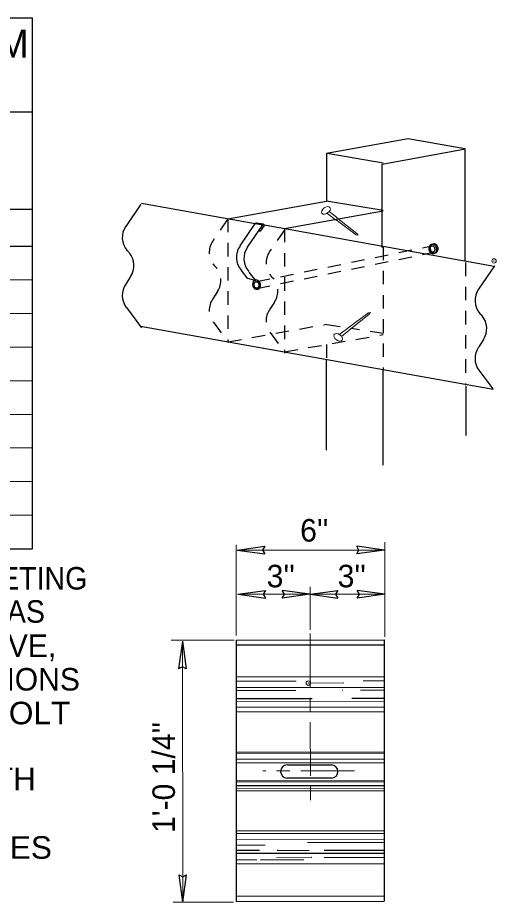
# Model space of a CAD drawing. Extents: x -13 to 934, y -9 to 295.
# Drawn here: x 711.3 to 738.6, y 104.9 to 155.3 of the extents above; entities that cross this region are included whole.
import ezdxf

# ---------------------------------------------------------------- set-up
doc = ezdxf.new("R2010")
doc.units = 0
doc.header["$LTSCALE"] = 0.51
doc.header["$PDMODE"] = 32
doc.header["$PDSIZE"] = 0.255
for name, pattern in [('LONG_DASH_SHORT_DASH', [9.9, 6, -1.2, 1.5, -1.2]), ('LONG_DASHED', [7.5, 6, -1.5]), ('SHORT_DASHED', [2.7, 1.5, -1.2])]:
    doc.linetypes.add(name, pattern=pattern)
doc.layers.add('1', color=7, linetype='Continuous', lineweight=13)

msp = doc.modelspace()

# ---------------------------------------------------------------- linework, layer by layer
at = {"layer": '1', "lineweight": 25}
for p, q in [((677.2017, 155.254), (712.197, 155.254)), ((712.197, 124.9899), (712.197, 155.254)), ((677.2017, 149.8945), (712.197, 149.8945)), ((736.8272, 147.7806), (733.6021, 148.3587)), ((736.8466, 141.4078), (736.8466, 147.7728)), ((732.1731, 146.9609), (728.9856, 147.5258)), ((718.4061, 144.685), (724.8887, 143.5256)), ((723.3265, 143.799), (728.9482, 144.8034)), ((732.1731, 144.2759), (728.9482, 144.8042)), ((686.4621, 144.3392), (712.197, 144.3392)), ((718.3687, 144.6304), (717.503, 143.3635)), ((732.1731, 144.2385), (726.5515, 143.2217)), ((724.0215, 142.2556), (724.8997, 143.5419)), ((725.3079, 143.4578), (724.4313, 142.1745)), ((725.364, 143.4835), (724.9456, 143.5559)), ((738.5095, 141.0889), (725.3048, 143.4515)), ((677.2017, 142.24), (712.1972, 142.24)), ((717.577, 141.9828), (717.7033, 141.8698)), ((738.5267, 141.1137), (737.6103, 139.7867)), ((724.0807, 140.86), (724.4087, 140.4385)), ((724.517, 140.765), (724.8965, 140.2757)), ((717.7788, 140.5016), (717.5154, 140.0754)), ((724.3947, 140.4385), (724.8965, 140.2757)), ((717.5397, 138.7447), (718.3943, 137.5899)), ((737.6867, 138.3943), (737.8122, 138.2813)), ((738.4483, 134.0762), (718.3359, 137.6686)), ((737.8877, 136.9124), (737.6236, 136.4979)), ((728.9482, 130.6086), (728.9482, 135.7549)), ((732.1731, 129.7678), (732.1731, 135.1908)), ((737.6361, 135.1686), (738.4246, 134.1082)), ((736.9066, 131.4493), (736.9066, 134.2636)), ((677.2017, 124.9899), (712.197, 124.9899)), ((723.8528, 124.9235), (725.4266, 125.1399)), ((732.2457, 124.9251), (730.6718, 125.1414)), ((723.8528, 124.9235), (725.4266, 124.7072)), ((732.2457, 124.9251), (730.6718, 124.7087)), ((723.8913, 122.4056), (725.4651, 122.622)), ((727.9999, 122.4072), (726.4261, 122.6235)), ((728.013, 122.4056), (729.5869, 122.622)), ((732.2765, 122.4072), (730.7026, 122.6235)), ((723.8913, 122.4056), (725.4651, 122.1893)), ((727.9999, 122.4072), (726.4261, 122.1908)), ((728.013, 122.4056), (729.5869, 122.1893)), ((732.2765, 122.4072), (730.7026, 122.1908)), ((720.7334, 119.7268), (720.5193, 118.1529)), ((720.7334, 119.7268), (720.9521, 118.1529)), ((723.7912, 119.7962), (732.2303, 119.8038)), ((723.7912, 119.7884), (723.7912, 104.9043)), ((723.7912, 119.5267), (732.2303, 119.5343)), ((732.2303, 119.8038), (732.2303, 104.9274)), ((723.7912, 117.7017), (732.2303, 117.7171)), ((723.7912, 117.1012), (732.2303, 117.1088)), ((729.8587, 116.9394), (729.8742, 116.9394)), ((729.9049, 117.3552), (729.9203, 117.3552)), ((723.7912, 116.4774), (728.1339, 116.4774)), ((730.3823, 116.4852), (732.2303, 116.4852)), ((723.7912, 112.8045), (732.2303, 112.8198)), ((726.7248, 112.689), (729.2273, 112.689)), ((726.7248, 111.9498), (729.2273, 111.9498)), ((723.7912, 111.7265), (732.2303, 111.7343)), ((723.7912, 111.5032), (732.2303, 111.5186)), ((725.1309, 107.8072), (723.7912, 107.8072)), ((732.2303, 107.6457), (723.7912, 107.6302)), ((726.1012, 107.3992), (726.0934, 107.3992)), ((726.1473, 107.8072), (726.1319, 107.8072)), ((728.1032, 107.4068), (728.0954, 107.4068)), ((732.2303, 107.8151), (728.8115, 107.8072)), ((723.7912, 107.0527), (732.2303, 107.0603)), ((720.7581, 104.8582), (720.5394, 106.432)), ((720.7581, 104.8582), (720.9721, 106.432)), ((723.7912, 105.2123), (732.2303, 105.22)), ((723.7912, 104.912), (732.2303, 104.9274))]:
    msp.add_line(p, q, dxfattribs=at)
at = {"layer": '1'}
for p, q in [((729.1001, 144.2159), (729.5146, 143.884)), ((728.9738, 144.1115), (729.5138, 143.7079)), ((730.6343, 142.8749), (729.4912, 143.7289)), ((730.6702, 142.9591), (729.5232, 143.8747)), ((677.2017, 140.3233), (712.1972, 140.3233)), ((677.2017, 138.4067), (712.1972, 138.4067)), ((731.3324, 138.4415), (730.1902, 137.5875)), ((731.3698, 138.3573), (730.2221, 137.4418)), ((729.6736, 137.2034), (730.2128, 137.6062)), ((729.7998, 137.099), (730.2143, 137.4325)), ((726.5515, 136.2193), (723.3265, 136.7834)), ((677.2017, 136.49), (712.1972, 136.49)), ((677.2017, 134.5733), (712.1972, 134.5733)), ((677.2017, 132.6567), (712.1972, 132.6567)), ((677.2017, 130.7399), (712.1972, 130.7399)), ((677.2017, 128.8233), (712.1972, 128.8233)), ((677.2017, 126.9066), (712.1972, 126.9066)), ((723.8065, 120.0579), (723.8065, 125.2169)), ((732.2765, 119.9809), (732.2765, 125.3709)), ((732.2457, 124.9243), (723.8528, 124.9243)), ((728.0108, 122.8222), (728.0146, 120.3755)), ((723.8913, 122.4064), (727.9999, 122.4064)), ((732.2765, 122.4064), (728.013, 122.4064)), ((723.6757, 119.7962), (720.0949, 119.7962)), ((720.7342, 119.7268), (720.7573, 104.8582)), ((723.7912, 117.4552), (727.2099, 117.463)), ((731.0292, 117.4707), (732.2303, 117.4707)), ((723.7912, 116.9238), (727.2022, 116.9317)), ((727.9107, 117.3475), (729.9049, 117.3552)), ((730.8828, 116.9394), (732.2303, 116.9394)), ((723.7912, 116.2926), (732.2303, 116.308)), ((723.7912, 115.9769), (732.2303, 115.9847)), ((723.7912, 115.7074), (732.2303, 115.7152)), ((723.7912, 113.4205), (732.2303, 113.4205)), ((723.7912, 113.3435), (732.2303, 113.3512)), ((723.7912, 113.0124), (732.2303, 113.0202)), ((723.7912, 111.8035), (732.2303, 111.8113)), ((723.7912, 111.3492), (732.2303, 111.3646)), ((723.7912, 111.2029), (732.2303, 111.2182)), ((732.2303, 108.9237), (723.7912, 108.9237)), ((732.2303, 108.7775), (723.7912, 108.7698)), ((732.2303, 108.4465), (723.7912, 108.4309)), ((725.4543, 108.1153), (723.7912, 108.1153)), ((732.2303, 108.2693), (727.8644, 108.2615)), ((728.0954, 107.4068), (726.1012, 107.3992)), ((727.9645, 107.8072), (726.1473, 107.8072)), ((732.2303, 107.4068), (728.8115, 107.4068)), ((724.9847, 107.2759), (723.7912, 107.2759)), ((727.6565, 107.2837), (725.1848, 107.2759)), ((723.6372, 104.8582), (720.1972, 104.8582))]:
    msp.add_line(p, q, dxfattribs=at)
at = {"layer": '1', "linetype": 'SHORT_DASHED', "lineweight": 25}
for p, q in [((723.3265, 143.7866), (722.4608, 142.5321)), ((723.3265, 143.799), (723.3265, 136.7834)), ((726.5639, 143.196), (725.6991, 141.929)), ((724.9705, 140.2235), (734.9477, 142.2548)), ((732.1731, 142.2057), (732.1731, 135.2032)), ((724.9705, 139.8331), (734.9961, 141.8753)), ((722.5364, 141.1382), (722.6626, 141.0252)), ((736.8746, 141.2995), (736.8746, 134.3221)), ((722.7374, 139.6578), (722.4741, 139.244)), ((725.9873, 139.0547), (725.7107, 138.6409)), ((722.499, 137.9133), (723.3523, 136.7468)), ((723.3444, 136.792), (728.9661, 137.7956)), ((728.9661, 137.7823), (730.1824, 137.5806)), ((725.7365, 137.311), (726.5896, 136.1445)), ((732.1902, 137.2533), (730.3601, 137.5541)), ((728.9482, 136.6369), (728.9482, 135.7674))]:
    msp.add_line(p, q, dxfattribs=at)
at = {"layer": '1', "linetype": 'LONG_DASHED', "lineweight": 25}
for p, q in [((724.8903, 143.5256), (725.3024, 143.4515)), ((725.7746, 140.5359), (725.8992, 140.4229))]:
    msp.add_line(p, q, dxfattribs=at)
at = {"layer": '1', "linetype": 'LONG_DASH_SHORT_DASH'}
for p, q in [((728.0148, 120.1705), (728.0304, 110.1472)), ((730.5347, 112.3503), (725.3127, 112.3503))]:
    msp.add_line(p, q, dxfattribs=at)
at = {"layer": '1', "lineweight": 25}
for points in [[(733.592, 148.3603), (728.9482, 147.5258), (728.9482, 144.8034)], [(732.1101, 142.169), (732.1101, 146.9118), (736.8614, 147.7752)], [(725.3874, 143.4157), (725.1606, 143.0846), (725.0679, 143.1017)], [(725.4266, 125.1399), (725.3049, 124.9213), (725.4266, 124.7072)], [(730.6718, 124.7087), (730.7934, 124.9273), (730.6718, 125.1414)], [(725.4651, 122.622), (725.3434, 122.4033), (725.4651, 122.1893)], [(726.4261, 122.1908), (726.5477, 122.4095), (726.4261, 122.6235)], [(729.5869, 122.622), (729.4652, 122.4033), (729.5869, 122.1893)], [(730.7026, 122.1908), (730.8243, 122.4095), (730.7026, 122.6235)], [(720.9521, 118.1529), (720.7334, 118.2746), (720.5193, 118.1529)], [(720.5394, 106.432), (720.7581, 106.3103), (720.9721, 106.432)]]:
    msp.add_lwpolyline(points, dxfattribs=at)
at = {"layer": '1', "linetype": 'SHORT_DASHED', "lineweight": 25}
msp.add_lwpolyline([(726.5515, 143.2217), (726.5515, 136.2193), (732.1731, 137.1987)], dxfattribs=at)
at = {"layer": '1'}
for points in [[(730.6109, 142.8804), (730.7574, 142.8587), (730.667, 142.9684)], [(731.3098, 138.4361), (731.4562, 138.4563), (731.3643, 138.3473)]]:
    msp.add_lwpolyline(points, dxfattribs=at)
at = {"layer": '1', "lineweight": 25}
for centre, radius, start, end in [((718.4354, 142.7252), 1.1294, 145.26514, 221.18592), ((724.9443, 141.6009), 1.1294, 145.26514, 221.18592), ((725.3672, 141.5319), 1.1294, 145.26514, 221.18592), ((716.8458, 141.135), 1.1294, 326.00354, 40.10091), ((718.436, 139.4268), 1.1294, 144.90418, 217.01989), ((738.5408, 139.141), 1.1294, 145.26514, 221.18592), ((736.9512, 137.5508), 1.1294, 326.00354, 40.10091), ((738.5413, 135.8426), 1.1294, 144.90418, 217.01989), ((726.709, 112.3145), 0.377, 90.94852, 268.45705), ((729.2176, 112.3145), 0.377, 271.54295, 89.05148)]:
    msp.add_arc(centre, radius, start, end, dxfattribs=at)
at = {"layer": '1', "linetype": 'SHORT_DASHED', "lineweight": 25}
for centre, start, end in [((723.3933, 141.8857), 145.26514, 221.18592), ((726.6346, 141.2872), 145.26514, 221.18592), ((721.8038, 140.2955), 326.00354, 40.10091), ((725.0451, 139.6969), 326.00354, 40.10091), ((723.3939, 138.5873), 144.90418, 217.01989), ((726.6352, 137.9887), 144.90418, 217.01989)]:
    msp.add_arc(centre, 1.1294, start, end, dxfattribs=at)
at = {"layer": '1'}
for centre, major_axis in [((728.9123, 144.274), (-0.2326, -0.1631)), ((729.6113, 137.0412), (-0.2326, 0.1631))]:
    msp.add_ellipse(centre, major_axis=major_axis, ratio=0.606605, dxfattribs=at)
at = {"layer": '1', "lineweight": 25}
for centre, start_param, end_param in [((724.9347, 143.5124), 0.5323115, 1.8646445), ((725.3475, 143.4371), 4.9826286, 8.1478298)]:
    msp.add_ellipse(centre, major_axis=(0.0334, 0.0327), ratio=0.958862, start_param=start_param, end_param=end_param, dxfattribs=at)
at = {"layer": '1', "linetype": 'LONG_DASHED', "lineweight": 25}
for centre, major_axis in [((735.0047, 142.0807), (0.0304, -0.2739)), ((734.9768, 142.0804), (0.0203, -0.1826)), ((735.0825, 142.1058), (0.0304, -0.2739)), ((724.9621, 140.0403), (0.0304, -0.2739)), ((724.958, 140.03), (0.0203, -0.1826))]:
    msp.add_ellipse(centre, major_axis=major_axis, ratio=0.761628, dxfattribs=at)
at = {"layer": '1'}
for p in [(738.4984, 141.3977), (727.9107, 117.3475)]:
    msp.add_point(p, dxfattribs=at)

# ---------------------------------------------------------------- texts
for s, height, p in [('EQUVALENT ANCHOR SYSTEM ', 1.59, (679.9507, 152.9744)), ("6''", 1.283, (727.4455, 125.4086)), ("3''", 1.283, (725.5363, 122.803)), ("3''", 1.283, (729.5825, 122.803)), ('SHOWN IN THE SPEC. & DATA TABLE ABOVE, ', 1.283, (675.7895, 118.8332)), ('MAY BE USED IN ATTACHMENT APPLICATIONS ', 1.283, (675.8093, 116.923))]:
    msp.add_text(s, height=height, dxfattribs=at).set_placement(p)
for s, width, p in [('ALTERNATIVE ANCHOR BOLT SYSTEMS MEETING', 0.95, (675.831, 122.6754)), ('THE MINIMUM STRENGTH REQUIREMENTS, AS', 0.95, (675.7737, 120.7858)), ('IN LIEU OF COMPOUND OR THROUGH BOLT', 1.05, (675.8102, 114.9998)), ('WHERE, T = U x L = PULL-OUT STRENGTH', 1.05, (675.9458, 111.2454)), ('L = EMBEDMENT DEPTH IN INCHES', 1.05, (682.5168, 107.3411))]:
    msp.add_text(s, height=1.283, dxfattribs=dict(at, width=width)).set_placement(p)
msp.add_text("1'-0 1/4''", height=1.283, rotation=90, dxfattribs=at).set_placement((720.3076, 108.8105))

doc.saveas('drawing.dxf')
